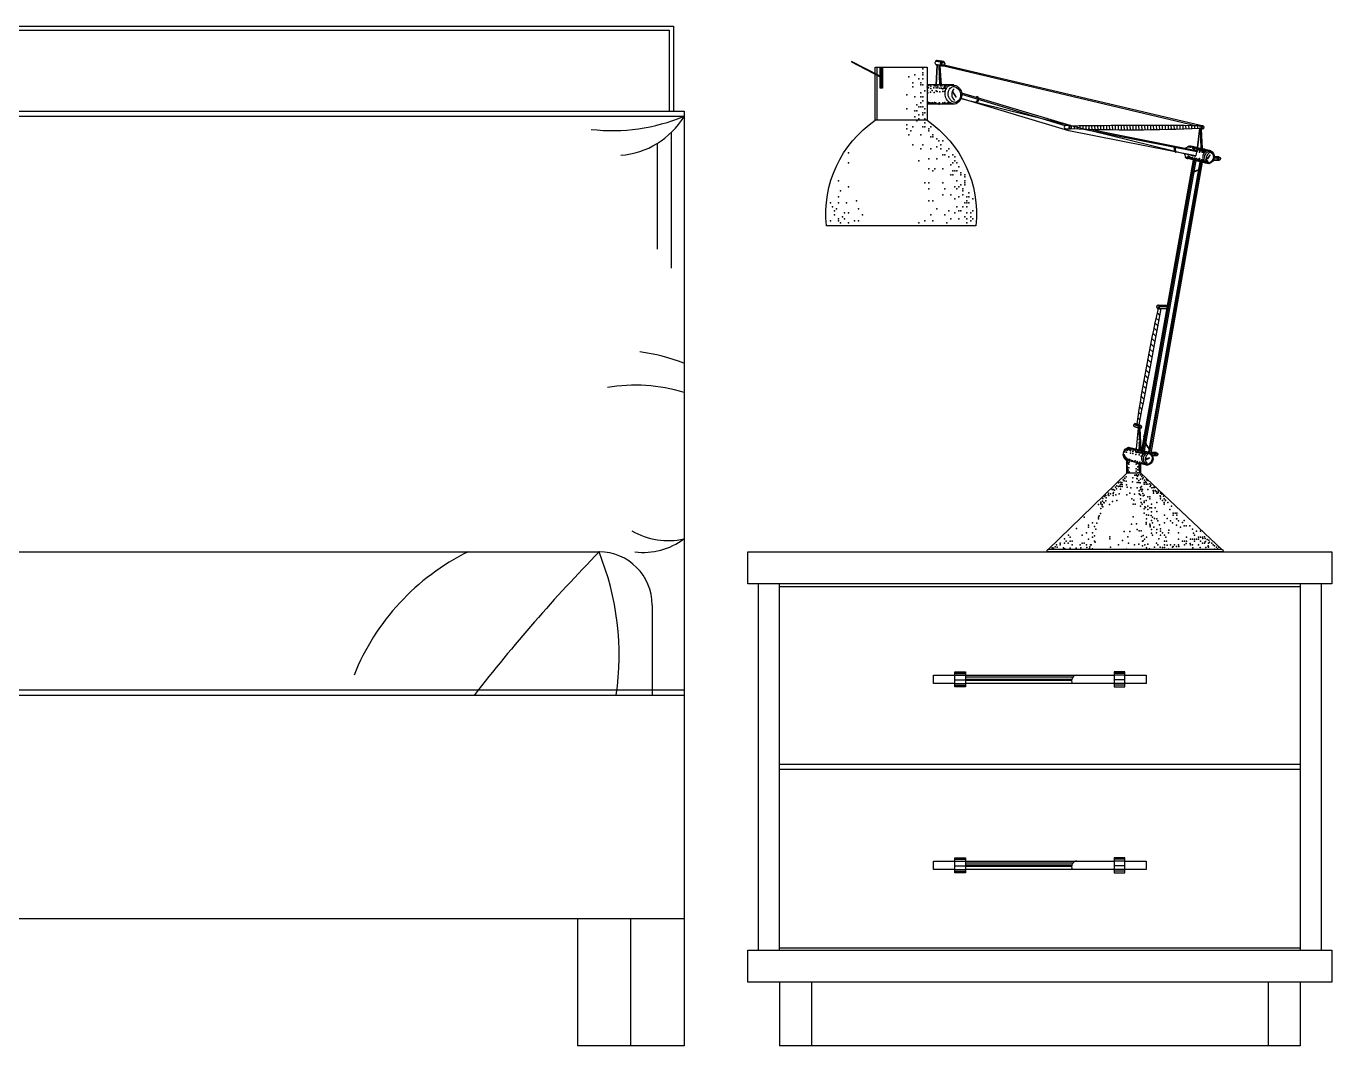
# Model space of a CAD drawing. Header units: millimetres. Extents: x 3060 to 28796, y 18778 to 36190.
# Drawn here: x 13795 to 15025, y 34043 to 35003 of the extents above; entities that cross this region are included whole.
import ezdxf

# ---------------------------------------------------------------- set-up
doc = ezdxf.new("R2010")
doc.units = ezdxf.units.MM

# ---------------------------------------------------------------- blocks, each defined once
blk = doc.blocks.new('A$C272975BB')
h = blk.add_hatch()
h.set_pattern_fill('ANSI31', color=256, scale=5.526549, style=0)
h.set_pattern_definition([(135, (11915.5843, -5411.5748), (0.488482534, 0.488482534), [])])
h.paths.add_polyline_path([(2527, 901.6), (2524.8, 901.6), (2524.8, 921.3), (2527, 921.3)])
h = blk.add_hatch()
h.set_pattern_fill('ANSI31', color=256, scale=22.106196, angle=42.7614, style=0)
h.set_pattern_definition([(92.238647, (12141.3164, -5055.1902), (2.76116556, 0.10793855), [])])
h.paths.add_polyline_path([(2704.1, 863.4, 0.487368), (2704.5, 865.9, -0.006326), (2826, 866.1, 0.258695), (2826.2, 864), (2826.2, 863.9, -0.020675)])
h = blk.add_hatch()
h.set_pattern_fill('ANSI31', color=256, scale=33.159294, style=0)
h.set_pattern_definition([(135, (11902.872, -5375.896), (2.9308952, 2.9308952), [])])
h.paths.add_polyline_path([(2786.2, 694.1, 0.018609), (2786.4, 694.1), (2789.3, 694.1, -0.005294), (2768.5, 584.7), (2766.3, 585.4, -0.018598)])
for p, q in [((620, 960), (2330, 960)), ((2330, 960), (2330, 880)), ((624, 956), (2326, 956)), ((2326, 956), (2326, 880)), ((2581.8, 925.9), (2576.8, 926.7)), ((2578.1, 923.2), (2577.1, 904.6)), ((2582.2, 922.8), (2577.2, 923.8)), ((2582.4, 926.6), (2577.4, 927.4)), ((2578.5, 923.1), (2577.4, 904.4)), ((2582.8, 926.9), (2577.8, 927.7)), ((2579.9, 922.9), (2580.4, 904.6)), ((2580.6, 922.8), (2581.6, 904.6)), ((2581, 927.4), (2581, 927.4)), ((2581, 922.6), (2582.1, 904.5)), ((2583.3, 927.1), (2583.3, 927)), ((2821.6, 866.1), (2584.7, 922.2)), ((2826.4, 866.3), (2584.9, 923.3)), ((2521.5, 921.3), (2521.5, 871.5)), ((2594, 904.6), (2568.8, 904.6)), ((2594.4, 886.6), (2568.8, 886.6)), ((2821.2, 837.3), (2600.7, 891.4)), ((2702.4, 861.4), (2600.9, 891.8)), ((2703.5, 866.3), (2601.5, 896.7)), ((2698.9, 866.2), (2601.6, 895.7)), ((610, 880), (2340, 880)), ((2340, 875), (610, 875)), ((2340, 880), (2340, 0)), ((2568.8, 871.5), (2520.1, 871.5)), ((2821.7, 837.8), (2702.4, 861.4)), ((2822.7, 841.7), (2714.8, 863.1)), ((2822.4, 842.7), (2720.6, 862.9)), ((2825.4, 863.9), (2823.2, 845.7)), ((2825.6, 863.9), (2823.5, 845.7)), ((2826.1, 863.6), (2826.6, 844.9)), ((2826.5, 863.2), (2827.5, 844.8)), ((2826.8, 863.1), (2827.9, 844.6)), ((2314.6, 849.5), (2314.6, 749.9)), ((2328, 859.9), (2328, 732)), ((2843.5, 836.9), (2839.3, 836.9)), ((2842.9, 836.6), (2839.3, 836.6)), ((2842.5, 836.2), (2839.3, 836.2)), ((2819.3, 834), (2770.8, 560.7)), ((2819.8, 833.9), (2771.3, 560.6)), ((2820.5, 833.7), (2772, 560.4)), ((2821.8, 833.3), (2773.3, 560.1)), ((2825.8, 832.3), (2777.3, 559.2)), ((2826.8, 832.1), (2778.4, 558.8)), ((2827.9, 831.8), (2779.4, 558)), ((2842.3, 835.5), (2839.1, 835.5)), ((2786.1, 694.1), (2794.5, 694.1)), ((2786.4, 697.4), (2795.1, 697.4)), ((2786.8, 694.3), (2794.5, 694.3)), ((2787, 697.2), (2795, 697.2)), ((2787.3, 696.9), (2795, 696.9)), ((2787.6, 696.3), (2794.9, 696.3)), ((2768, 583.3), (2763.5, 584.7)), ((2768.4, 583.9), (2763.9, 585.3)), ((2768.4, 581.5), (2763.9, 582.9)), ((2768.8, 584.3), (2764.3, 585.6)), ((2769.1, 584.4), (2764.6, 585.8)), ((2767.6, 581.6), (2765.6, 561.9)), ((2769.2, 581.1), (2770.2, 560.8)), ((2784.6, 558.6), (2779.5, 558.6)), ((2783.9, 558.4), (2779.5, 558.4)), ((2783.6, 557.9), (2779.5, 557.9)), ((2783.3, 557.2), (2780.1, 557.2)), ((2756.9, 539.1), (2756.9, 551.4)), ((2770.2, 539.1), (2770.2, 548)), ((2770.2, 539.1), (2756.9, 539.1)), ((2846.4, 467.2), (2682.9, 467.2)), ((690, 465), (2260, 465)), ((2400, 435), (2400, 465)), ((2400, 465), (2950, 465)), ((2950, 465), (2950, 435)), ((2950, 435), (2400, 435)), ((2410, 90), (2410, 435)), ((2430, 90), (2430, 435)), ((2920, 432), (2430, 432)), ((2920, 435), (2920, 90)), ((2940, 435), (2940, 90)), ((2310, 415), (2310, 330)), ((2575, 341), (2575, 349)), ((2575, 349), (2595, 349)), ((2595, 349), (2595, 352)), ((2595, 352), (2605, 352)), ((2595, 350.6), (2605, 350.6)), ((2595, 338), (2595, 349)), ((2595, 341), (2595, 349)), ((2595, 348.8), (2605, 348.8)), ((2595, 344.5), (2605, 344.5)), ((2595.1, 351.3), (2605, 351.3)), ((2605, 352), (2605, 341)), ((2605, 349), (2675, 349)), ((2706.8, 347.1), (2605, 347.1)), ((2705.5, 345), (2605, 345)), ((2675, 349), (2745, 349)), ((2755, 352), (2745, 352)), ((2745, 352), (2745, 341)), ((2754.9, 351.3), (2745, 351.3)), ((2755, 350.6), (2745, 350.6)), ((2755, 348.8), (2745, 348.8)), ((2755, 344.5), (2745, 344.5)), ((2755, 349), (2755, 352)), ((2755, 349), (2775, 349)), ((2755, 338), (2755, 349)), ((2755, 341), (2755, 349)), ((2775, 349), (2775, 341)), ((610, 335), (2340, 335)), ((2340, 335), (2340, 120)), ((2595, 341), (2575, 341)), ((2595, 341), (2605, 341)), ((2595, 339.5), (2605, 339.5)), ((2605, 338), (2595, 338)), ((2704.9, 343.8), (2605, 343.8)), ((2745, 341), (2605, 341)), ((2605, 341), (2605, 338)), ((2755, 341), (2745, 341)), ((2745, 341), (2745, 338)), ((2755, 339.5), (2745, 339.5)), ((2745, 338), (2755, 338)), ((2775, 341), (2755, 341)), ((610, 330), (2340, 330)), ((2920, 265), (2430, 265)), ((2920, 260), (2430, 260)), ((2575, 166), (2575, 174)), ((2575, 174), (2595, 174)), ((2595, 174), (2595, 177)), ((2595, 177), (2605, 177)), ((2595, 175.6), (2605, 175.6)), ((2595, 163), (2595, 174)), ((2595, 166), (2595, 174)), ((2595, 173.8), (2605, 173.8)), ((2595.1, 176.3), (2605, 176.3)), ((2605, 177), (2605, 166)), ((2605, 174), (2675, 174)), ((2675, 174), (2745, 174)), ((2755, 177), (2745, 177)), ((2745, 177), (2745, 166)), ((2754.9, 176.3), (2745, 176.3)), ((2755, 175.6), (2745, 175.6)), ((2755, 173.8), (2745, 173.8)), ((2755, 174), (2755, 177)), ((2755, 166), (2755, 174)), ((2755, 163), (2755, 174)), ((2755, 174), (2775, 174)), ((2775, 174), (2775, 166)), ((2595, 166), (2575, 166)), ((2595, 169.5), (2605, 169.5)), ((2595, 166), (2605, 166)), ((2595, 164.5), (2605, 164.5)), ((2605, 163), (2595, 163)), ((2706.8, 172.1), (2605, 172.1)), ((2705.5, 170), (2605, 170)), ((2704.9, 168.8), (2605, 168.8)), ((2745, 166), (2605, 166)), ((2605, 166), (2605, 163)), ((2755, 169.5), (2745, 169.5)), ((2745, 166), (2745, 163)), ((2755, 166), (2745, 166)), ((2755, 164.5), (2745, 164.5)), ((2745, 163), (2755, 163)), ((2775, 166), (2755, 166)), ((610, 120), (2340, 120)), ((2240, 0), (2240, 120)), ((2290, 0), (2290, 120)), ((2400, 60), (2400, 90)), ((2400, 90), (2950, 90)), ((2920, 92), (2430, 92)), ((2950, 90), (2950, 60)), ((2950, 60), (2400, 60)), ((2430, 60), (2430, 0)), ((2460, 60), (2460, 0)), ((2890, 60), (2890, 0)), ((2920, 60), (2920, 0)), ((2340, 0), (2240, 0)), ((2340, 0), (2240, 0)), ((2920, 0), (2430, 0))]:
    blk.add_line(p, q)
for points in [[(2524.8, 912.9), (2497.6, 926.8), (2497.6, 926.2), (2524.8, 912.3)], [(2527, 921.3), (2527, 901.6), (2524.8, 901.6), (2524.8, 921.3)], [(2592.8, 898.2), (2596, 893.2), (2596.3, 893.4), (2593.2, 898.5), (2592.8, 898.2)], [(2826.5, 866.4), (2828.1, 866.3)], [(2828.5, 863.1), (2826.5, 863.2)], [(2835.1, 838.8), (2832.9, 835.3), (2833.3, 835), (2835.5, 838.5), (2835.1, 838.8)], [(2843.8, 833.6), (2838.4, 833.6)], [(2843.1, 833.8), (2838.5, 833.8)], [(2778.3, 553.7), (2774.4, 552.3), (2774.5, 551.8), (2778.4, 553.2), (2778.3, 553.7)], [(2784.1, 555.6), (2781.1, 555.6)], [(2784.9, 555.3), (2781.3, 555.3)]]:
    blk.add_lwpolyline(points)
for points in [[(2583.2, 922.3), (2577.7, 923.3, -0.641064), (2578.2, 927.8), (2583.5, 927)], [(2583.4, 926.6, -0.083661), (2583.8, 926.5, -0.685038), (2583.7, 922.7)], [(2592.6, 902.8, -0.083661), (2594.3, 903, -0.685038), (2596.3, 888.2)], [(2703.8, 866.3), (2699.1, 866.3, 0.641064), (2698.9, 863.4)], [(2698.2, 864.2, 0.174695), (2698.9, 863.4), (2703.4, 863.3)], [(2703.4, 863.6, 0.083661), (2703.7, 863.6, 0.685038), (2704, 866.1)], [(2833, 830.5), (2814.1, 835.3, -0.183148), (2811.4, 839.2)], [(2812.4, 844.7, -0.177444), (2816.2, 847.3), (2834.7, 843.1)], [(2834.2, 841.9, -0.083661), (2835.4, 841.7, -0.685038), (2834.3, 831.3)], [(2843.4, 836.5, -0.083661), (2843.7, 836.6, -0.685038), (2844.1, 833.9)], [(2786.6, 697.1, 0.083661), (2786.3, 697.1, 0.685038), (2785.9, 694.4)], [(2768.9, 581.2), (2764.1, 582.7, -0.641064), (2764.8, 585.8), (2769.6, 584.4)], [(2769.4, 584.1, -0.083661), (2769.7, 584, -0.685038), (2769.3, 581.4, -0.685038)], [(2775.3, 546.6), (2756.4, 551.5, -0.641064), (2758.6, 563.5), (2777, 559.2)], [(2776.5, 558, -0.083661), (2777.7, 557.9, -0.685038), (2776.6, 547.5, -0.685038)], [(2784.4, 558.3, -0.083661), (2784.7, 558.3, -0.685038), (2785.1, 555.6, -0.685038)], [(2770.2, 539.1), (2846.4, 467.2, -0.414214), (2847.5, 466.1), (2847.5, 465), (2681.8, 465), (2681.8, 466.1, -0.414214), (2682.9, 467.2), (2756.9, 539.1)]]:
    blk.add_lwpolyline(points, format="xyb")
for points in [[(2583.6, 922.3, -0.130303), (2582.8, 922.4, -0.576801), (2582.5, 926.7, -0.264517), (2583.9, 927, -0.710752)], [(2614.9, 772.1), (2474, 772.1, -0.273505), (2520.1, 871.5), (2520.1, 921.3), (2568.8, 921.3), (2568.8, 871.5, -0.273505)], [(2596.2, 886.9, -0.130303), (2593.4, 886.7, -0.598804), (2588.8, 903.4, -0.121835), (2594.4, 904.5, -0.710752)], [(2704, 866.3, 0.130303), (2703.5, 866.3, 0.576801), (2702.9, 863.6, 0.264517), (2703.7, 863.3, 0.710752)], [(2828.7, 863.1, -0.130303), (2828.2, 863.1, -0.331854), (2827.6, 866, -0.328319), (2828.4, 866.3, -0.500332)], [(2834, 830.4, -0.130303), (2832.1, 830.8, -0.576801), (2832, 842.4, -0.264517), (2835.7, 842.8, -0.710752)], [(2844.1, 833.7, -0.130303), (2843.6, 833.6, -0.576801), (2842.8, 836.5, -0.264517), (2843.7, 836.9, -0.710752)], [(2785.9, 694.2, 0.130303), (2786.4, 694.1, 0.576801), (2787.2, 697, 0.264517), (2786.3, 697.4, 0.710752)], [(2769.2, 581.1, -0.130303), (2768.7, 581.3, -0.576801), (2768.9, 584.3, -0.264517), (2769.8, 584.3, -0.710752)], [(2776.4, 546.6, -0.130303), (2774.4, 546.9, -0.576801), (2774.3, 558.6, -0.264517), (2778, 559, -0.710752)], [(2785.1, 555.4, -0.130303), (2784.6, 555.3, -0.576801), (2783.8, 558.3, -0.264517), (2784.7, 558.6, -0.710752)]]:
    blk.add_lwpolyline(points, format="xyb", close=True)
for centre, radius, start, end in [((2584.4, 924.5), 1.66, 119.5269, 224.1969), ((2599.7, 895.7), 7.62, 135.4245, 228.7448), ((2612.8, 891.7), 3.69, 303.9456, 38.1534), ((2614.1, 891.4), 3.33, 297.0807, 45.6387), ((2272.5, 1037.4), 175.8, 263.5306, 292.5647), ((2274.5, 914.8), 76.7, 274.4391, 328.7221), ((2759.3, 2339.7), 1477.3, 267.8572, 272.5857), ((2773.3, -3936.5), 4802.9, 89.3709, 90.8241), ((2827.9, 864.8), 2.14, 130.7011, 229.2989), ((2829.5, 864.7), 1.51, 136.5153, 230.7579), ((2808.6, 844.7), 7.02, 163.0824, 212.3312), ((2809.3, 844.6), 7.02, 163.0361, 212.2729), ((2818, 840.8), 4.72, 312.1606, 24.1418), ((2837.4, 836), 5.56, 118.5634, 222.9145), ((2844.5, 835.3), 1.39, 134.3371, 228.1299), ((2828.1, 811), 13.8, 105.0445, 143.2765), ((2826.9, 813), 12, 101.0298, 144.4173), ((4236.9, 371.3), 1486.1, 167.4534, 171.7162), ((-2386.9, 1621.6), 5258.6, 348.6283, 349.8412), ((2275.1, 476.8), 178, 68.6248, 82.4709), ((2294.6, 470.8), 151.2, 72.5219, 100.2008), ((2770.3, 582.6), 1.47, 122.1116, 223.0508), ((2797.3, 576.9), 24.7, 186.7188, 217.4586), ((2796.5, 576.7), 23.6, 183.7367, 217.4743), ((2779.8, 552.2), 5.56, 118.5634, 222.9145), ((2785.6, 557.1), 1.39, 134.3371, 228.1299), ((2325, 542.9), 67.3, 239.4483, 282.8797), ((2301.9, 527.4), 62.9, 262.6321, 307.2181), ((2234.6, 266.8), 221.1, 116.2646, 158.1966), ((3392.7, -641.2), 1583.2, 135.6786, 142.1634), ((2017.3, 367.3), 261.6, 351.7989, 21.9273), ((2260, 415), 50, 0, 90), ((2710.2, 343.7), 5.29, 92.3864, 210.779), ((2710.2, 168.7), 5.29, 92.3864, 210.779)]:
    blk.add_arc(centre, radius, start, end)
for points in [[(2583.7, 922.7), (2583.5, 922.7), (2583.3, 922.7), (2583, 922.8), (2582.7, 923), (2582.4, 923.4), (2582.3, 923.6), (2582.1, 924.1), (2582, 924.4), (2582, 925), (2582.1, 925.3), (2582.3, 925.7), (2582.4, 925.9), (2582.7, 926.3), (2582.9, 926.4), (2583.1, 926.5), (2583.2, 926.6), (2583.3, 926.6), (2583.3, 926.6), (2583.3, 926.6), (2583.4, 926.6)], [(2596.3, 888.2), (2595.7, 888.1), (2595.1, 888.2), (2593.7, 888.3), (2592.7, 888.7), (2591.3, 890.1), (2590.6, 890.8), (2589.5, 892.6), (2589, 893.6), (2588.6, 895.9), (2588.8, 897.2), (2589.1, 898.8), (2589.6, 899.8), (2590.4, 901.2), (2590.9, 901.8), (2591.8, 902.5), (2592.2, 902.7), (2592.6, 902.8), (2592.6, 902.8), (2592.6, 902.8), (2592.6, 902.8)], [(2704, 866.1), (2703.9, 866.1), (2703.8, 866.1), (2703.6, 866.1), (2703.4, 866), (2703.2, 865.8), (2703.1, 865.6), (2702.9, 865.3), (2702.8, 865.2), (2702.7, 864.8), (2702.8, 864.6), (2702.8, 864.3), (2702.9, 864.1), (2703, 863.9), (2703.1, 863.8), (2703.3, 863.7), (2703.3, 863.7), (2703.4, 863.6), (2703.4, 863.6), (2703.4, 863.6), (2703.4, 863.6)], [(2834.3, 831.3), (2833.9, 831.4), (2833.5, 831.5), (2832.5, 831.8), (2831.9, 832.3), (2831.2, 833.4), (2830.9, 834), (2830.4, 835.4), (2830.2, 836.2), (2830.3, 837.9), (2830.6, 838.7), (2831.1, 839.7), (2831.6, 840.3), (2832.4, 841.2), (2832.8, 841.5), (2833.6, 841.8), (2833.9, 841.9), (2834.2, 841.9), (2834.2, 841.9), (2834.2, 841.9), (2834.2, 841.9)], [(2844.1, 833.9), (2844, 833.9), (2843.9, 833.9), (2843.6, 833.9), (2843.4, 834), (2843.2, 834.2), (2843, 834.4), (2842.8, 834.7), (2842.7, 834.9), (2842.7, 835.3), (2842.7, 835.5), (2842.8, 835.8), (2842.8, 836), (2843, 836.3), (2843.1, 836.4), (2843.2, 836.5), (2843.3, 836.5), (2843.4, 836.5), (2843.4, 836.5), (2843.4, 836.5), (2843.4, 836.5)], [(2785.9, 694.4), (2786, 694.4), (2786.1, 694.4), (2786.4, 694.4), (2786.5, 694.5), (2786.8, 694.7), (2786.9, 694.9), (2787.1, 695.2), (2787.2, 695.4), (2787.3, 695.8), (2787.3, 696), (2787.2, 696.3), (2787.1, 696.5), (2787, 696.8), (2786.9, 696.9), (2786.7, 697), (2786.7, 697), (2786.6, 697.1), (2786.6, 697.1), (2786.6, 697.1), (2786.6, 697.1)], [(2769.3, 581.4), (2769.2, 581.4), (2769.1, 581.4), (2768.8, 581.5), (2768.7, 581.7), (2768.5, 582), (2768.4, 582.1), (2768.3, 582.5), (2768.3, 582.7), (2768.3, 583.1), (2768.4, 583.3), (2768.6, 583.6), (2768.7, 583.7), (2768.9, 584), (2769, 584), (2769.2, 584.1), (2769.3, 584.1), (2769.4, 584.1), (2769.4, 584.1), (2769.4, 584.1), (2769.4, 584.1)], [(2776.6, 547.5), (2776.2, 547.5), (2775.8, 547.7), (2774.9, 548), (2774.3, 548.5), (2773.5, 549.6), (2773.2, 550.2), (2772.7, 551.6), (2772.5, 552.4), (2772.7, 554), (2773, 554.8), (2773.5, 555.9), (2774, 556.5), (2774.7, 557.3), (2775.2, 557.7), (2775.9, 558), (2776.2, 558), (2776.5, 558), (2776.5, 558), (2776.5, 558), (2776.5, 558)], [(2785.1, 555.6), (2785, 555.6), (2784.9, 555.6), (2784.7, 555.6), (2784.5, 555.7), (2784.2, 555.9), (2784.1, 556.1), (2783.9, 556.4), (2783.8, 556.6), (2783.7, 557), (2783.7, 557.2), (2783.8, 557.5), (2783.9, 557.7), (2784, 558), (2784.1, 558.1), (2784.3, 558.2), (2784.3, 558.2), (2784.4, 558.3), (2784.4, 558.3), (2784.4, 558.3), (2784.4, 558.3)]]:
    blk.add_open_spline(points, degree=3, knots=[3.294068, 3.294068, 3.294068, 3.294068, 3.647859, 3.647859, 4.043866, 4.043866, 4.439873, 4.439873, 4.83588, 4.83588, 5.231886, 5.231886, 5.627893, 5.627893, 6.0239, 6.0239, 6.283185, 6.283185, 6.283185, 6.295262, 6.295262, 6.295262, 6.295262])
for p in [(2551.6, 912.3), (2557.2, 914.2), (2561, 910.4), (2564.8, 919.8), (2564.8, 916.1), (2564.8, 914.2), (2564.8, 914.2), (2564.8, 910.4), (2555.3, 906.6), (2555.3, 902.9), (2562.9, 906.6), (2562.9, 904.8), (2564.8, 904.8), (2566.7, 899.1), (2569, 902.8), (2569.3, 899.1), (2569.4, 902.4), (2569.9, 904), (2570.1, 901.8), (2570.4, 904), (2572.1, 897.7), (2572.4, 901.3), (2572.5, 903.4), (2573.6, 899.4), (2575.2, 901.8), (2575.4, 903.8), (2576.7, 903.8), (2577.4, 903.6), (2577.4, 899), (2577.5, 902), (2578.3, 898.3), (2578.9, 902), (2579, 903.4), (2580.8, 898.1), (2580.9, 901.6), (2581.4, 903.7), (2582.5, 901.7), (2582.9, 903.8), (2583.4, 901), (2583.6, 898.3), (2584.5, 901.2), (2584.8, 902.6), (2585.1, 903.8), (2585.3, 898.7), (2585.5, 901.6), (2586, 902.5), (2586.3, 903.7), (2586.9, 903.7), (2588.6, 903.8), (2549.7, 895.3), (2557.2, 893.5), (2559.1, 885.9), (2562.9, 897.2), (2562.9, 893.5), (2562.9, 887.8), (2564.8, 893.5), (2564.8, 889.7), (2564.8, 889.7), (2569.6, 897.3), (2569.7, 888.4), (2569.7, 887.8), (2570.4, 888.2), (2571.1, 887.7), (2571.7, 886.9), (2572.8, 887.8), (2573.2, 887.2), (2573.8, 887.7), (2575, 887.2), (2575.5, 897.4), (2575.8, 888.2), (2575.9, 886.8), (2577, 887.6), (2579.4, 887), (2579.7, 886.8), (2580.1, 886.6), (2580.5, 887.7), (2580.9, 886.9), (2583.6, 887.7), (2584, 887.4), (2585.1, 887.3), (2585.6, 888), (2585.6, 887), (2586.8, 886.9), (2587.8, 887.3), (2587.9, 886.9), (2588.6, 888.1), (2589.1, 887.2), (2589.8, 887.3), (2590.4, 886.9), (2549.7, 882.2), (2557.2, 880.3), (2557.2, 874.6), (2559.1, 880.3), (2561, 884), (2561, 876.5), (2562.9, 884), (2564.8, 884), (2564.8, 878.4), (2564.8, 876.5), (2566.7, 882.2), (2566.7, 878.4), (2549.7, 867.1), (2549.7, 863.3), (2553.5, 861.4), (2555.3, 865.2), (2559.1, 870.8), (2561, 872.7), (2564.8, 865.2), (2566.7, 872.7), (2566.7, 869), (2566.7, 865.2), (2570.4, 863.3), (2570.4, 861.4), (2572.3, 865.2), (2551.6, 857.7), (2562.9, 857.7), (2572.3, 855.8), (2574.2, 857.7), (2574.2, 855.8), (2578, 853.9), (2579.9, 852), (2579.9, 852), (2583.6, 852), (2495, 840.7), (2555.3, 848.2), (2562.9, 844.5), (2564.8, 848.2), (2572.3, 844.5), (2578, 846.4), (2581.8, 848.2), (2581.8, 844.5), (2583.6, 838.8), (2585.5, 838.8), (2587.4, 842.6), (2589.3, 844.5), (2589.3, 836.9), (2589.3, 836.9), (2593.1, 838.8), (2595, 836.9), (2812.2, 836.6), (2813.9, 836.3), (2814.6, 836.6), (2814.8, 837.4), (2815.1, 846.4), (2815.7, 846.5), (2815.7, 846.2), (2815.8, 836.8), (2816.3, 846.8), (2816.4, 847.1), (2816.7, 846.8), (2816.9, 846.5), (2816.9, 845.9), (2816.9, 836), (2817.1, 846.5), (2817.1, 836.3), (2817.7, 846.3), (2817.7, 846.2), (2818.3, 846.5), (2818.4, 846.5), (2818.8, 836.4), (2819.1, 846.2), (2819.1, 846.1), (2819.2, 845.2), (2819.4, 846.2), (2819.8, 846.2), (2820, 845), (2820.1, 844), (2820.2, 845.6), (2820.4, 845.9), (2820.9, 845.9), (2821, 844.7), (2821, 844), (2821.4, 845.5), (2821.4, 845.2), (2821.6, 845.7), (2822, 845.8), (2822.4, 845), (2822.7, 845.2), (2822.8, 844.2), (2823.1, 843.4), (2823.3, 844.9), (2823.3, 842.3), (2823.4, 845.2), (2823.7, 844.9), (2824, 844.4), (2824.6, 844.9), (2824.6, 843.7), (2824.8, 844.6), (2825, 844.6), (2825, 842.9), (2825.3, 841.3), (2826, 844.3), (2826.3, 843.3), (2826.4, 842.4), (2826.7, 844.2), (2826.9, 844.6), (2827.4, 844.2), (2827.8, 844.5), (2827.9, 843.4), (2828, 842.6), (2828, 841.9), (2828, 841.3), (2828.3, 844), (2828.7, 843.8), (2829, 842.5), (2829, 840.9), (2829.1, 844), (2829.1, 843.2), (2829.4, 843.7), (2829.4, 841.6), (2829.9, 843.6), (2830, 844.1), (2830.1, 841.9), (2830.2, 841.4), (2830.3, 842.5), (2830.5, 843.2), (2830.7, 843.2), (2830.9, 842.8), (2831, 843.4), (2831.4, 842.9), (2831.8, 843.1), (2831.9, 842.9), (2832.1, 843.3), (2832.7, 843), (2495, 831.3), (2561, 833.2), (2570.4, 835), (2570.4, 825.6), (2574.2, 823.7), (2576.1, 825.6), (2576.1, 825.6), (2578, 835), (2583.6, 825.6), (2591.2, 829.4), (2593.1, 831.3), (2593.1, 823.7), (2595, 833.2), (2595, 823.7), (2596.8, 831.3), (2596.8, 823.7), (2598.7, 827.5), (2813.1, 835.7), (2814.1, 835.4), (2814.8, 835.7), (2815.6, 835.7), (2815.9, 835.3), (2817.3, 835.3), (2817.7, 835.4), (2818.4, 835.3), (2818.6, 835.3), (2819.6, 834.8), (2819.7, 834.5), (2820.2, 835), (2820.5, 835.6), (2821, 834.4), (2821.3, 834.2), (2822.1, 835.4), (2822.4, 833.8), (2822.8, 833.9), (2823.1, 833.6), (2823.2, 833), (2823.3, 833.4), (2823.4, 833.9), (2823.7, 833.4), (2823.9, 834.7), (2824, 833.4), (2824.7, 832.7), (2825.3, 835.3), (2825.3, 834.5), (2825.3, 833.1), (2826, 833), (2826.3, 833.1), (2826.4, 833.2), (2826.4, 832.4), (2826.9, 832.4), (2827.3, 834.1), (2827.8, 832.4), (2828, 833.7), (2828.7, 832.1), (2828.9, 832), (2829, 833.4), (2829.4, 832.7), (2829.5, 831.8), (2830.1, 831.8), (2830.1, 831.6), (2830.9, 831.2), (2485.6, 814.3), (2566.7, 812.4), (2570.4, 812.4), (2583.6, 812.4), (2591.2, 820), (2593.1, 820), (2596.8, 814.3), (2600.6, 821.9), (2600.6, 820), (2604.4, 820), (2604.4, 818.1), (2604.4, 814.3), (2604.4, 812.4), (2485.6, 799.2), (2487.4, 804.9), (2495, 808.7), (2570.4, 806.8), (2583.6, 801.1), (2585.5, 806.8), (2591.2, 801.1), (2595, 808.7), (2596.8, 806.8), (2598.7, 808.7), (2598.7, 799.2), (2600.6, 810.6), (2600.6, 810.6), (2602.5, 806.8), (2602.5, 806.8), (2602.5, 804.9), (2602.5, 801.1), (2604.4, 810.6), (2606.3, 799.2), (2608.2, 803), (2608.2, 799.2), (2478, 793.6), (2479.9, 789.8), (2483.7, 787.9), (2485.6, 793.6), (2493.1, 793.6), (2502.5, 795.5), (2504.4, 787.9), (2570.4, 795.5), (2574.2, 795.5), (2578, 787.9), (2595, 797.4), (2596.8, 789.8), (2602.5, 789.8), (2604.4, 793.6), (2606.3, 795.5), (2606.3, 795.5), (2606.3, 793.6), (2606.3, 789.8), (2608.2, 793.6), (2611.9, 797.4), (2611.9, 797.4), (2478, 776.6), (2481.8, 786.1), (2481.8, 782.3), (2485.6, 778.5), (2485.6, 776.6), (2487.4, 774.8), (2489.3, 780.4), (2491.2, 784.2), (2491.2, 778.5), (2495, 784.2), (2495, 774.8), (2500.6, 776.6), (2504.4, 776.6), (2508.2, 782.3), (2561, 774.8), (2566.7, 776.6), (2572.3, 782.3), (2574.2, 776.6), (2585.5, 782.3), (2587.4, 774.8), (2589.3, 786.1), (2591.2, 778.5), (2595, 784.2), (2598.7, 786.1), (2598.7, 778.5), (2600.6, 786.1), (2604.4, 780.4), (2606.3, 784.2), (2606.3, 778.5), (2606.3, 778.5), (2606.3, 774.8), (2610, 784.2), (2610, 780.4), (2610, 776.6), (2611.9, 786.1), (2611.9, 778.5), (2768.2, 578.1), (2768.9, 580.3), (2768.9, 578.3), (2769, 579.3), (2768.5, 575.8), (2768.5, 570.9), (2768.5, 567.4), (2768.7, 571.9), (2768.7, 568.4), (2768.7, 565.8), (2768.9, 577.2), (2768.9, 576), (2768.9, 574.2), (2769, 573.8), (2769, 572.9), (2769.2, 573), (2769.4, 572), (2769.4, 571), (2769.4, 570.5), (2769.4, 567.2), (2769.4, 566.9), (2769.5, 570), (2769.5, 569.2), (2769.5, 566.1), (2754.5, 556.3), (2754.5, 554.9), (2754.8, 555.8), (2755, 559.3), (2755.1, 554.7), (2755.5, 553.9), (2755.5, 553.7), (2756.1, 560.9), (2756.1, 554), (2756.6, 561.5), (2756.6, 558.8), (2757.3, 561.8), (2757.7, 560.8), (2758.1, 561.8), (2758.7, 562.6), (2758.8, 562.6), (2759.4, 561.1), (2759.5, 562.6), (2760, 562.7), (2760.4, 560.2), (2760.5, 557.9), (2760.6, 561), (2761.1, 562.1), (2761.1, 561.8), (2761.2, 562), (2762.5, 561.7), (2762.6, 562.1), (2762.7, 559.5), (2762.7, 557.5), (2762.8, 560.8), (2764.1, 561.3), (2764.4, 561.5), (2764.7, 560.5), (2765.5, 559.3), (2765.5, 556.7), (2765.7, 561.3), (2765.9, 558.6), (2766.6, 560.6), (2766.6, 559.1), (2767.3, 558.8), (2767.7, 560.4), (2767.9, 560.5), (2768, 560.1), (2768.4, 556.3), (2768.5, 565.4), (2768.5, 563.6), (2768.5, 562.3), (2768.6, 558.1), (2769, 563.8), (2769, 561.1), (2769.1, 560.2), (2769.4, 562.8), (2769.5, 562.1), (2769.5, 559), (2769.5, 558.2), (2769.7, 564.8), (2769.7, 563.3), (2769.7, 562.5), (2769.7, 562.1), (2769.7, 561), (2769.7, 560.3), (2769.9, 563.9), (2769.9, 563.1), (2769.9, 561.8), (2770.4, 558.3), (2770.5, 555), (2770.9, 559.5), (2771.2, 559.1), (2771.3, 559.2), (2771.4, 559.3), (2771.4, 558.1), (2771.7, 558), (2771.7, 557), (2772, 559.8), (2772.5, 557.7), (2772.8, 559.1), (2773.1, 559.3), (2773.2, 559), (2774.3, 559.6), (2774.5, 559.2), (2755.7, 552.9), (2756.8, 552.5), (2757, 553), (2757.1, 552.4), (2757.2, 550), (2757.2, 545.8), (2757.2, 543.5), (2757.3, 541), (2757.4, 547.9), (2757.5, 549), (2757.6, 552), (2757.7, 542.5), (2757.8, 549.2), (2757.8, 544.6), (2758.1, 548.2), (2758.3, 541.8), (2758.6, 551.9), (2758.7, 552), (2758.7, 547.5), (2758.7, 544.2), (2759, 549.5), (2759.8, 551.9), (2761.4, 551.1), (2762.4, 550.7), (2763.9, 550.2), (2764.9, 550.6), (2765.8, 547.7), (2765.8, 543.3), (2765.9, 549.3), (2766.7, 550.1), (2766.8, 549.5), (2767.2, 548.3), (2767.2, 545), (2767.2, 542.2), (2767.7, 548.1), (2768, 548.3), (2768, 545.1), (2768.4, 541.8), (2768.5, 546.9), (2768.5, 544.7), (2768.5, 543.4), (2768.6, 546), (2768.7, 549.6), (2768.9, 542), (2769, 546.4), (2769, 543.3), (2769.1, 549), (2769.2, 547.2), (2769.2, 542.5), (2769.2, 541.1), (2769.3, 549.5), (2769.3, 547.2), (2769.4, 546), (2769.7, 541.1), (2769.8, 547.4), (2769.9, 546.7), (2769.9, 545.9), (2769.9, 545.1), (2769.9, 544.5), (2769.9, 543.4), (2769.9, 542.4), (2769.9, 541.9), (2769.9, 541), (2770, 548.3), (2771, 548.9), (2772.2, 548.1), (2749.2, 530.1), (2750.5, 530.7), (2751.6, 528.9), (2752.3, 530.4), (2753.6, 532.8), (2754.3, 531.8), (2754.7, 534.3), (2754.9, 534.1), (2756.2, 535.6), (2756.2, 535.6), (2756.2, 531.6), (2757.6, 540.4), (2758, 539.8), (2758.8, 539.7), (2759.1, 540.4), (2762.2, 530.9), (2762.7, 534.8), (2764.5, 537.1), (2764.7, 537.3), (2765.8, 540.9), (2766, 537.4), (2766.3, 536.8), (2766.3, 534), (2766.5, 533.9), (2766.5, 530.4), (2767.1, 536.3), (2767.2, 539.5), (2767.8, 537.4), (2768.2, 532.2), (2768.2, 530.4), (2768.6, 539.5), (2768.7, 539.7), (2769, 540.2), (2769.3, 539.8), (2769.4, 530.1), (2769.7, 537.6), (2769.7, 533.6), (2769.9, 540), (2771, 536.1), (2771.2, 536.3), (2771.6, 533.9), (2772.3, 534.8), (2773.3, 530.4), (2773.3, 528.7), (2773.6, 532.4), (2774.4, 530.9), (2775, 530.4), (2775, 528.7), (2775.4, 532.7), (2776.7, 532.2), (2776.7, 528.7), (2778.5, 529.1), (2736, 517.2), (2737.2, 518.2), (2739.4, 518.8), (2739.6, 520.3), (2740.1, 518.2), (2741.4, 519.8), (2743, 523.7), (2744, 523.7), (2744, 519.9), (2744, 518.2), (2744.3, 520.8), (2745.3, 523.2), (2746.4, 525.8), (2746.6, 518.8), (2747.2, 524.5), (2747.4, 527.1), (2749.2, 526.7), (2749.6, 519.8), (2750, 526.8), (2750.9, 528.4), (2750.9, 526.7), (2751.1, 523.9), (2752.6, 528.4), (2752.6, 526.7), (2756.5, 528.1), (2757, 518.8), (2757.3, 526), (2759.6, 520.2), (2760.6, 525.2), (2764, 519.2), (2766.5, 525.3), (2768.4, 522.6), (2768.4, 519.7), (2768.9, 519.2), (2769.7, 525.7), (2769.9, 523.6), (2769.9, 518.5), (2770.7, 526.5), (2771, 524.1), (2771.2, 522.1), (2771.6, 523.6), (2771.6, 523.6), (2772, 520), (2772.3, 517.9), (2773.3, 518.5), (2773.3, 518.5), (2776.7, 523.6), (2776.7, 516.8), (2778.5, 516.8), (2778.8, 526.5), (2779.5, 527.8), (2780.6, 525.2), (2781.6, 522.8), (2781.9, 525.7), (2781.9, 521.9), (2781.9, 520.2), (2782.9, 525.7), (2783.7, 522.8), (2784.5, 521.8), (2785.3, 520.2), (2785.8, 520.3), (2786.3, 522.3), (2786.5, 520.8), (2788.4, 517.9), (2788.7, 520.2), (2788.7, 516.8), (2789.9, 519.2), (2791.5, 517.4), (2730.3, 509.6), (2732.3, 506), (2732.5, 510.1), (2732.6, 511.8), (2732.6, 511.5), (2733.8, 509.6), (2733.8, 507.9), (2733.9, 512.8), (2734.4, 515.4), (2734.4, 507.3), (2735.2, 511.4), (2735.5, 511.3), (2737.2, 513), (2737.6, 515.9), (2740.6, 509.6), (2743.5, 512.3), (2747.6, 513.3), (2761.6, 514.8), (2763, 509.9), (2763.5, 513.8), (2764.7, 509.9), (2769.7, 514.8), (2769.9, 515), (2769.9, 508.2), (2770.5, 511.4), (2771.5, 509.9), (2773.1, 505.5), (2773.3, 512.7), (2773.3, 511.6), (2773.8, 507.5), (2774.4, 506.8), (2775, 513.3), (2776.7, 508.2), (2776.7, 504.8), (2778.5, 515), (2778.5, 506.5), (2780.2, 509.9), (2780.2, 506.5), (2783.6, 506.5), (2785.3, 511.6), (2788.7, 515), (2790.4, 513.3), (2792, 514.8), (2792.2, 511.6), (2792.2, 509.9), (2793.3, 513.8), (2793.3, 513.5), (2795.6, 511.6), (2797.3, 504.8), (2799, 508.2), (2716.9, 497.8), (2724.5, 492.2), (2728.7, 492), (2730.1, 497.8), (2730.1, 496), (2730.8, 499), (2732.1, 501.1), (2763, 497.9), (2773.3, 501.4), (2775, 492.8), (2775.4, 500), (2775.4, 496), (2777.3, 499.7), (2779.8, 499.3), (2780.2, 494.5), (2780.3, 502.6), (2781, 497.8), (2781, 492.2), (2782.9, 496.4), (2785.3, 503.1), (2785.3, 496.2), (2786, 494.3), (2792.4, 499.7), (2792.4, 499.7), (2792.4, 492.2), (2794.8, 496.4), (2798, 494.1), (2799.9, 492.2), (2800.7, 501.4), (2800.7, 499.6), (2802.4, 501.4), (2803.7, 496), (2804.1, 501.4), (2804.1, 499.6), (2804.1, 496.2), (2805.6, 494.1), (2809.3, 492.8), (2811, 494.5), (2701.9, 480.6), (2709.5, 487.1), (2715, 480.9), (2718.8, 482.8), (2720.7, 490.3), (2720.7, 488.4), (2724.5, 482.8), (2726.6, 488.9), (2726.6, 480.1), (2727.6, 486.3), (2754.5, 484.2), (2759.6, 484.2), (2761.3, 491.1), (2766, 491.5), (2766.5, 486), (2768.6, 484.7), (2770.5, 484.7), (2770.7, 479.6), (2772.3, 480.3), (2775, 491.1), (2778.5, 491.1), (2778.5, 491.1), (2778.8, 488.6), (2779, 489.7), (2780.2, 486), (2780.2, 486), (2780.2, 482.5), (2781, 480.9), (2782.4, 488.4), (2784.8, 482.8), (2785.3, 486), (2787.8, 490.4), (2788.6, 486.8), (2788.6, 484.6), (2788.6, 480.9), (2788.6, 480.9), (2790.5, 482.8), (2792.4, 480.9), (2796.1, 482.8), (2796.6, 485.6), (2803.7, 490.3), (2805.6, 482.8), (2807.4, 488.4), (2811, 489.4), (2812.7, 489.4), (2816.1, 489.4), (2818.8, 486.5), (2819.6, 482.5), (2820.7, 480.9), (2822.5, 484.6), (2826.3, 484.6), (2686.6, 468.7), (2687.9, 468.4), (2689.5, 469.7), (2690.8, 471.5), (2691.3, 469.4), (2694.2, 473.1), (2694.3, 471.5), (2697.3, 468.9), (2698.1, 477.2), (2698.1, 473.3), (2698.6, 467.9), (2699.9, 475.2), (2701.8, 473.3), (2703.5, 468.4), (2703.7, 479), (2703.7, 475.2), (2705.6, 475.2), (2705.6, 471.5), (2709.2, 468.4), (2713.1, 471.5), (2713.6, 468.9), (2715, 473.3), (2716.9, 473.3), (2718.8, 471.5), (2719.3, 469.2), (2720.7, 477.1), (2721.7, 468.1), (2722.2, 469.7), (2722.6, 471.5), (2723.2, 471.8), (2724.5, 479), (2724.5, 467.9), (2726.6, 475.1), (2727.1, 474), (2740.8, 479.1), (2740.8, 477.4), (2741.4, 469.6), (2749, 471.5), (2752.8, 475.7), (2756.5, 467.7), (2757.9, 479.1), (2758.4, 473.3), (2764.1, 471.5), (2768.2, 472.3), (2771.8, 475.1), (2771.8, 470.7), (2772.3, 475.4), (2773.5, 477.1), (2773.8, 471.8), (2775.4, 479), (2775.4, 468.7), (2776.7, 472.3), (2778.2, 467.9), (2782.9, 469.6), (2782.9, 469.6), (2784.8, 473.3), (2786, 471.5), (2787, 477.4), (2788.4, 469.4), (2790.4, 469.2), (2792.4, 475.2), (2792.4, 471.5), (2792.5, 469.2), (2793.8, 479), (2794.2, 475.2), (2794.8, 471.2), (2796.1, 467.7), (2798, 471.5), (2799.9, 469.6), (2800.6, 470.2), (2801.8, 471.5), (2803.7, 470), (2805.6, 477.1), (2805.6, 471.5), (2806, 470), (2809.3, 475.2), (2811.2, 475.2), (2811.2, 471.5), (2812.9, 473), (2813.1, 479), (2813.1, 475.2), (2816.5, 473), (2816.9, 477.1), (2816.9, 471.5), (2816.9, 471.5), (2818.8, 477.1), (2818.8, 471.5), (2819.2, 468.9), (2820.7, 477.1), (2820.7, 475.2), (2822.5, 477.1), (2824.4, 479), (2824.4, 479), (2824.4, 477.1), (2824.4, 471.5), (2826, 469.2), (2826.3, 479), (2826.3, 475.2), (2828.2, 479), (2828.2, 479), (2828.2, 473.3), (2828.2, 473.3), (2828.6, 477.7), (2829.9, 479.3), (2830.1, 473.3), (2830.7, 477.5), (2830.7, 474.4), (2830.9, 474.8), (2831.2, 469.2), (2832.5, 476.7), (2833.5, 470.7), (2833.5, 470.2), (2833.9, 473.3), (2833.9, 473.3), (2833.9, 469.6), (2834, 475.9), (2834.8, 474.1), (2836.9, 473.3), (2838.2, 471.5), (2839.5, 470.7), (2839.5, 467.7), (2841.3, 469.4), (2842.3, 467.9), (2843.5, 469.4), (2260, 465)]:
    blk.add_point(p)

msp = doc.modelspace()

# ---------------------------------------------------------------- block references
msp.add_blockref('A$C272975BB', (12074.9, 34043))

doc.saveas('drawing.dxf')
